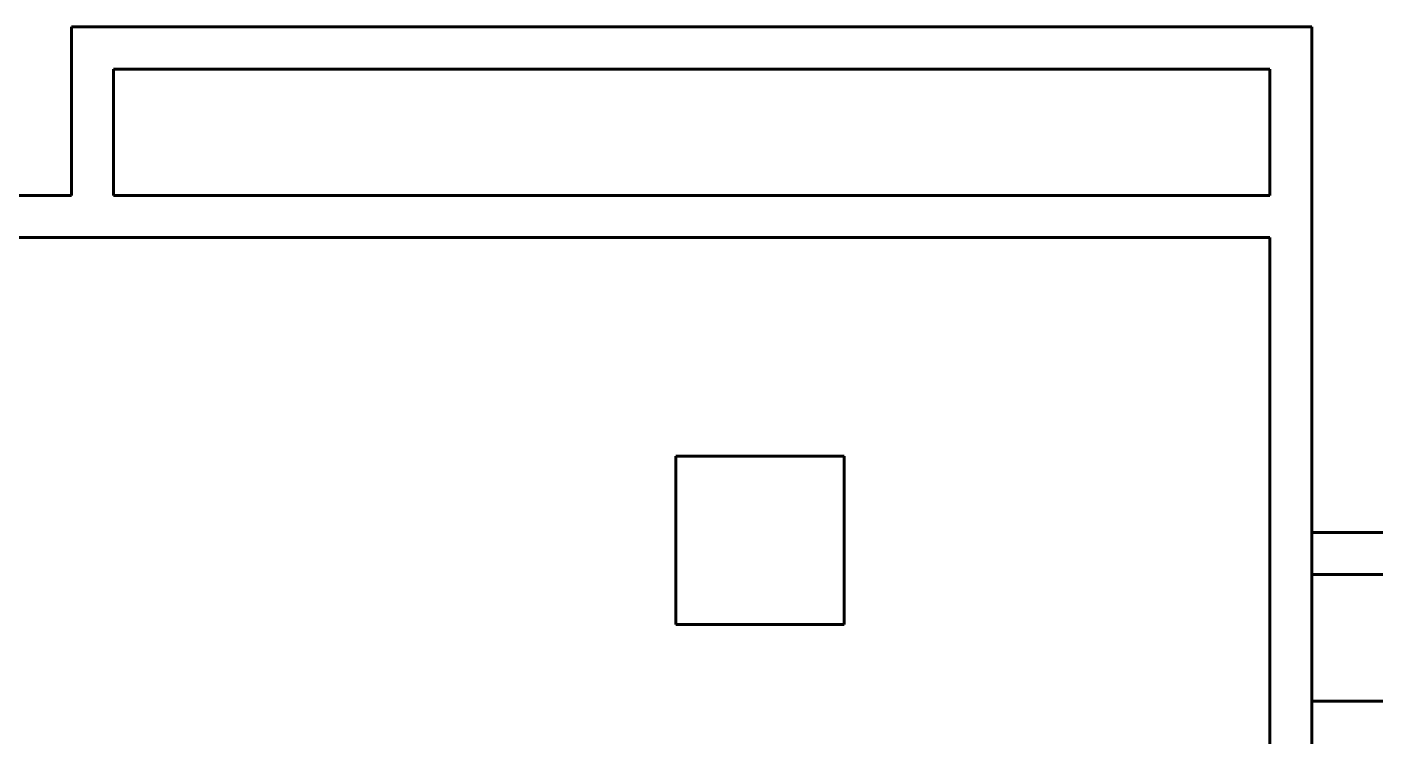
# Model space of a CAD drawing. Extents: x 0 to 297, y 0 to 292.
# Drawn here: x 116.64 to 132.64, y 83.6 to 92.02 of the extents above; entities that cross this region are included whole.
import ezdxf

# ---------------------------------------------------------------- set-up
doc = ezdxf.new("R2010")
doc.units = 0
doc.header["$MEASUREMENT"] = 0
doc.linetypes.add('K5LT_BASIC', pattern=[0])
doc.layers.add('Системный слой', color=7, linetype='Continuous')

# ---------------------------------------------------------------- blocks, each defined once
blk = doc.blocks.new('*U')
at = {"layer": 'Системный слой', "linetype": 'K5LT_BASIC', "lineweight": 60}
for p, q in [((126.342, 86.926), (124.342, 86.926)), ((124.342, 86.926), (124.342, 84.926)), ((126.342, 84.926), (126.342, 86.926)), ((124.342, 84.926), (126.342, 84.926))]:
    blk.add_line(p, q, dxfattribs=at)

msp = doc.modelspace()

# ---------------------------------------------------------------- linework, layer by layer
at = {"layer": 'Системный слой', "linetype": 'K5LT_BASIC', "lineweight": 60}
for p, q in [((117.171, 92.019), (123.892, 92.019)), ((117.171, 90.019), (117.171, 92.019)), ((131.892, 92.019), (123.892, 92.019)), ((131.892, 92.019), (131.892, 89.519)), ((131.892, 92.019), (131.892, 69.519)), ((117.671, 91.519), (117.671, 90.019)), ((123.392, 91.519), (117.671, 91.519)), ((117.671, 90.019), (117.671, 91.519)), ((131.392, 91.519), (123.392, 91.519)), ((131.392, 91.519), (131.392, 90.019)), ((117.171, 90.019), (113.171, 90.019)), ((123.392, 90.019), (117.671, 90.019)), ((131.392, 90.019), (123.392, 90.019)), ((131.392, 89.519), (99.892, 89.519)), ((123.392, 89.519), (107.892, 89.519)), ((107.892, 89.519), (123.392, 89.519)), ((131.392, 89.519), (123.392, 89.519)), ((131.392, 69.519), (131.392, 89.519)), ((131.892, 69.519), (131.892, 89.519)), ((131.892, 86.018), (152.09, 86.018)), ((132.392, 85.518), (131.892, 85.518)), ((132.392, 85.518), (151.591, 85.518)), ((132.392, 84.018), (131.892, 84.018)), ((132.392, 84.018), (152.091, 84.018))]:
    msp.add_line(p, q, dxfattribs=at)

# ---------------------------------------------------------------- block references
at = {"layer": 'Системный слой'}
msp.add_blockref('*U', (0, 0), dxfattribs=at)
msp.add_blockref('*U', (0, 0), dxfattribs=at)
msp.add_blockref('*U', (0, 0), dxfattribs=at)
msp.add_blockref('*U', (0, 0), dxfattribs=at)
msp.add_blockref('*U', (0, 0), dxfattribs=at)
msp.add_blockref('*U', (0, 0), dxfattribs=at)
msp.add_blockref('*U', (0, 0), dxfattribs=at)
msp.add_blockref('*U', (0, 0), dxfattribs=at)
msp.add_blockref('*U', (0, 0), dxfattribs=at)
msp.add_blockref('*U', (0, 0), dxfattribs=at)
msp.add_blockref('*U', (0, 0), dxfattribs=at)
msp.add_blockref('*U', (0, 0), dxfattribs=at)
msp.add_blockref('*U', (0, 0), dxfattribs=at)
msp.add_blockref('*U', (0, 0), dxfattribs=at)
msp.add_blockref('*U', (0, 0), dxfattribs=at)
msp.add_blockref('*U', (0, 0), dxfattribs=at)
msp.add_blockref('*U', (0, 0), dxfattribs=at)
msp.add_blockref('*U', (0, 0), dxfattribs=at)
msp.add_blockref('*U', (0, 0), dxfattribs=at)
msp.add_blockref('*U', (0, 0), dxfattribs=at)
msp.add_blockref('*U', (0, 0), dxfattribs=at)
msp.add_blockref('*U', (0, 0), dxfattribs=at)
msp.add_blockref('*U', (0, 0), dxfattribs=at)
msp.add_blockref('*U', (0, 0), dxfattribs=at)
msp.add_blockref('*U', (0, 0), dxfattribs=at)
msp.add_blockref('*U', (0, 0), dxfattribs=at)
msp.add_blockref('*U', (0, 0), dxfattribs=at)
msp.add_blockref('*U', (0, 0), dxfattribs=at)
msp.add_blockref('*U', (0, 0), dxfattribs=at)
msp.add_blockref('*U', (0, 0), dxfattribs=at)
msp.add_blockref('*U', (0, 0), dxfattribs=at)
msp.add_blockref('*U', (0, 0), dxfattribs=at)
msp.add_blockref('*U', (0, 0), dxfattribs=at)
msp.add_blockref('*U', (0, 0), dxfattribs=at)
msp.add_blockref('*U', (0, 0), dxfattribs=at)
msp.add_blockref('*U', (0, 0), dxfattribs=at)
msp.add_blockref('*U', (0, 0), dxfattribs=at)
msp.add_blockref('*U', (0, 0), dxfattribs=at)
msp.add_blockref('*U', (0, 0), dxfattribs=at)
msp.add_blockref('*U', (0, 0), dxfattribs=at)
msp.add_blockref('*U', (0, 0), dxfattribs=at)
msp.add_blockref('*U', (0, 0), dxfattribs=at)
msp.add_blockref('*U', (0, 0), dxfattribs=at)
msp.add_blockref('*U', (0, 0), dxfattribs=at)
msp.add_blockref('*U', (0, 0), dxfattribs=at)
msp.add_blockref('*U', (0, 0), dxfattribs=at)
msp.add_blockref('*U', (0, 0), dxfattribs=at)
msp.add_blockref('*U', (0, 0), dxfattribs=at)
msp.add_blockref('*U', (0, 0), dxfattribs=at)
msp.add_blockref('*U', (0, 0), dxfattribs=at)
msp.add_blockref('*U', (0, 0), dxfattribs=at)
msp.add_blockref('*U', (0, 0), dxfattribs=at)
msp.add_blockref('*U', (0, 0), dxfattribs=at)
msp.add_blockref('*U', (0, 0), dxfattribs=at)
msp.add_blockref('*U', (0, 0), dxfattribs=at)
msp.add_blockref('*U', (0, 0), dxfattribs=at)
msp.add_blockref('*U', (0, 0), dxfattribs=at)
msp.add_blockref('*U', (0, 0), dxfattribs=at)
msp.add_blockref('*U', (0, 0), dxfattribs=at)
msp.add_blockref('*U', (0, 0), dxfattribs=at)
msp.add_blockref('*U', (0, 0), dxfattribs=at)
msp.add_blockref('*U', (0, 0), dxfattribs=at)
msp.add_blockref('*U', (0, 0), dxfattribs=at)
msp.add_blockref('*U', (0, 0), dxfattribs=at)
msp.add_blockref('*U', (0, 0), dxfattribs=at)
msp.add_blockref('*U', (0, 0), dxfattribs=at)
msp.add_blockref('*U', (0, 0), dxfattribs=at)
msp.add_blockref('*U', (0, 0), dxfattribs=at)
msp.add_blockref('*U', (0, 0), dxfattribs=at)
msp.add_blockref('*U', (0, 0), dxfattribs=at)
msp.add_blockref('*U', (0, 0), dxfattribs=at)
msp.add_blockref('*U', (0, 0), dxfattribs=at)
msp.add_blockref('*U', (0, 0), dxfattribs=at)
msp.add_blockref('*U', (0, 0), dxfattribs=at)
msp.add_blockref('*U', (0, 0), dxfattribs=at)
msp.add_blockref('*U', (0, 0), dxfattribs=at)
msp.add_blockref('*U', (0, 0), dxfattribs=at)
msp.add_blockref('*U', (0, 0), dxfattribs=at)
msp.add_blockref('*U', (0, 0), dxfattribs=at)
msp.add_blockref('*U', (0, 0), dxfattribs=at)
msp.add_blockref('*U', (0, 0), dxfattribs=at)
msp.add_blockref('*U', (0, 0), dxfattribs=at)
msp.add_blockref('*U', (0, 0), dxfattribs=at)
msp.add_blockref('*U', (0, 0), dxfattribs=at)
msp.add_blockref('*U', (0, 0), dxfattribs=at)
msp.add_blockref('*U', (0, 0), dxfattribs=at)
msp.add_blockref('*U', (0, 0), dxfattribs=at)
msp.add_blockref('*U', (0, 0), dxfattribs=at)
msp.add_blockref('*U', (0, 0), dxfattribs=at)
msp.add_blockref('*U', (0, 0), dxfattribs=at)
msp.add_blockref('*U', (0, 0), dxfattribs=at)
msp.add_blockref('*U', (0, 0), dxfattribs=at)
msp.add_blockref('*U', (0, 0), dxfattribs=at)
msp.add_blockref('*U', (0, 0), dxfattribs=at)
msp.add_blockref('*U', (0, 0), dxfattribs=at)
msp.add_blockref('*U', (0, 0), dxfattribs=at)
msp.add_blockref('*U', (0, 0), dxfattribs=at)
msp.add_blockref('*U', (0, 0), dxfattribs=at)
msp.add_blockref('*U', (0, 0), dxfattribs=at)
msp.add_blockref('*U', (0, 0), dxfattribs=at)
msp.add_blockref('*U', (0, 0), dxfattribs=at)
msp.add_blockref('*U', (0, 0), dxfattribs=at)
msp.add_blockref('*U', (0, 0), dxfattribs=at)
msp.add_blockref('*U', (0, 0), dxfattribs=at)
msp.add_blockref('*U', (0, 0), dxfattribs=at)
msp.add_blockref('*U', (0, 0), dxfattribs=at)
msp.add_blockref('*U', (0, 0), dxfattribs=at)
msp.add_blockref('*U', (0, 0), dxfattribs=at)
msp.add_blockref('*U', (0, 0), dxfattribs=at)
msp.add_blockref('*U', (0, 0), dxfattribs=at)
msp.add_blockref('*U', (0, 0), dxfattribs=at)
msp.add_blockref('*U', (0, 0), dxfattribs=at)
msp.add_blockref('*U', (0, 0), dxfattribs=at)
msp.add_blockref('*U', (0, 0), dxfattribs=at)
msp.add_blockref('*U', (0, 0), dxfattribs=at)
msp.add_blockref('*U', (0, 0), dxfattribs=at)
msp.add_blockref('*U', (0, 0), dxfattribs=at)
msp.add_blockref('*U', (0, 0), dxfattribs=at)
msp.add_blockref('*U', (0, 0), dxfattribs=at)
msp.add_blockref('*U', (0, 0), dxfattribs=at)
msp.add_blockref('*U', (0, 0), dxfattribs=at)
msp.add_blockref('*U', (0, 0), dxfattribs=at)
msp.add_blockref('*U', (0, 0), dxfattribs=at)
msp.add_blockref('*U', (0, 0), dxfattribs=at)
msp.add_blockref('*U', (0, 0), dxfattribs=at)
msp.add_blockref('*U', (0, 0), dxfattribs=at)
msp.add_blockref('*U', (0, 0), dxfattribs=at)
msp.add_blockref('*U', (0, 0), dxfattribs=at)
msp.add_blockref('*U', (0, 0), dxfattribs=at)
msp.add_blockref('*U', (0, 0), dxfattribs=at)
msp.add_blockref('*U', (0, 0), dxfattribs=at)
msp.add_blockref('*U', (0, 0), dxfattribs=at)
msp.add_blockref('*U', (0, 0), dxfattribs=at)
msp.add_blockref('*U', (0, 0), dxfattribs=at)
msp.add_blockref('*U', (0, 0), dxfattribs=at)
msp.add_blockref('*U', (0, 0), dxfattribs=at)
msp.add_blockref('*U', (0, 0), dxfattribs=at)
msp.add_blockref('*U', (0, 0), dxfattribs=at)
msp.add_blockref('*U', (0, 0), dxfattribs=at)
msp.add_blockref('*U', (0, 0), dxfattribs=at)
msp.add_blockref('*U', (0, 0), dxfattribs=at)
msp.add_blockref('*U', (0, 0), dxfattribs=at)
msp.add_blockref('*U', (0, 0), dxfattribs=at)
msp.add_blockref('*U', (0, 0), dxfattribs=at)
msp.add_blockref('*U', (0, 0), dxfattribs=at)
msp.add_blockref('*U', (0, 0), dxfattribs=at)
msp.add_blockref('*U', (0, 0), dxfattribs=at)
msp.add_blockref('*U', (0, 0), dxfattribs=at)
msp.add_blockref('*U', (0, 0), dxfattribs=at)
msp.add_blockref('*U', (0, 0), dxfattribs=at)
msp.add_blockref('*U', (0, 0), dxfattribs=at)
msp.add_blockref('*U', (0, 0), dxfattribs=at)
msp.add_blockref('*U', (0, 0), dxfattribs=at)
msp.add_blockref('*U', (0, 0), dxfattribs=at)
msp.add_blockref('*U', (0, 0), dxfattribs=at)
msp.add_blockref('*U', (0, 0), dxfattribs=at)
msp.add_blockref('*U', (0, 0), dxfattribs=at)
msp.add_blockref('*U', (0, 0), dxfattribs=at)
msp.add_blockref('*U', (0, 0), dxfattribs=at)
msp.add_blockref('*U', (0, 0), dxfattribs=at)
msp.add_blockref('*U', (0, 0), dxfattribs=at)
msp.add_blockref('*U', (0, 0), dxfattribs=at)
msp.add_blockref('*U', (0, 0), dxfattribs=at)
msp.add_blockref('*U', (0, 0), dxfattribs=at)
msp.add_blockref('*U', (0, 0), dxfattribs=at)
msp.add_blockref('*U', (0, 0), dxfattribs=at)
msp.add_blockref('*U', (0, 0), dxfattribs=at)
msp.add_blockref('*U', (0, 0), dxfattribs=at)
msp.add_blockref('*U', (0, 0), dxfattribs=at)
msp.add_blockref('*U', (0, 0), dxfattribs=at)
msp.add_blockref('*U', (0, 0), dxfattribs=at)
msp.add_blockref('*U', (0, 0), dxfattribs=at)
msp.add_blockref('*U', (0, 0), dxfattribs=at)
msp.add_blockref('*U', (0, 0), dxfattribs=at)
msp.add_blockref('*U', (0, 0), dxfattribs=at)
msp.add_blockref('*U', (0, 0), dxfattribs=at)
msp.add_blockref('*U', (0, 0), dxfattribs=at)
msp.add_blockref('*U', (0, 0), dxfattribs=at)
msp.add_blockref('*U', (0, 0), dxfattribs=at)
msp.add_blockref('*U', (0, 0), dxfattribs=at)
msp.add_blockref('*U', (0, 0), dxfattribs=at)
msp.add_blockref('*U', (0, 0), dxfattribs=at)
msp.add_blockref('*U', (0, 0), dxfattribs=at)
msp.add_blockref('*U', (0, 0), dxfattribs=at)
msp.add_blockref('*U', (0, 0), dxfattribs=at)
msp.add_blockref('*U', (0, 0), dxfattribs=at)
msp.add_blockref('*U', (0, 0), dxfattribs=at)
msp.add_blockref('*U', (0, 0), dxfattribs=at)
msp.add_blockref('*U', (0, 0), dxfattribs=at)
msp.add_blockref('*U', (0, 0), dxfattribs=at)
msp.add_blockref('*U', (0, 0), dxfattribs=at)
msp.add_blockref('*U', (0, 0), dxfattribs=at)
msp.add_blockref('*U', (0, 0), dxfattribs=at)
msp.add_blockref('*U', (0, 0), dxfattribs=at)
msp.add_blockref('*U', (0, 0), dxfattribs=at)
msp.add_blockref('*U', (0, 0), dxfattribs=at)
msp.add_blockref('*U', (0, 0), dxfattribs=at)
msp.add_blockref('*U', (0, 0), dxfattribs=at)
msp.add_blockref('*U', (0, 0), dxfattribs=at)
msp.add_blockref('*U', (0, 0), dxfattribs=at)
msp.add_blockref('*U', (0, 0), dxfattribs=at)
msp.add_blockref('*U', (0, 0), dxfattribs=at)
msp.add_blockref('*U', (0, 0), dxfattribs=at)
msp.add_blockref('*U', (0, 0), dxfattribs=at)
msp.add_blockref('*U', (0, 0), dxfattribs=at)
msp.add_blockref('*U', (0, 0), dxfattribs=at)
msp.add_blockref('*U', (0, 0), dxfattribs=at)
msp.add_blockref('*U', (0, 0), dxfattribs=at)
msp.add_blockref('*U', (0, 0), dxfattribs=at)
msp.add_blockref('*U', (0, 0), dxfattribs=at)
msp.add_blockref('*U', (0, 0), dxfattribs=at)
msp.add_blockref('*U', (0, 0), dxfattribs=at)
msp.add_blockref('*U', (0, 0), dxfattribs=at)
msp.add_blockref('*U', (0, 0), dxfattribs=at)
msp.add_blockref('*U', (0, 0), dxfattribs=at)
msp.add_blockref('*U', (0, 0), dxfattribs=at)
msp.add_blockref('*U', (0, 0), dxfattribs=at)
msp.add_blockref('*U', (0, 0), dxfattribs=at)
msp.add_blockref('*U', (0, 0), dxfattribs=at)
msp.add_blockref('*U', (0, 0), dxfattribs=at)
msp.add_blockref('*U', (0, 0), dxfattribs=at)
msp.add_blockref('*U', (0, 0), dxfattribs=at)
msp.add_blockref('*U', (0, 0), dxfattribs=at)
msp.add_blockref('*U', (0, 0), dxfattribs=at)
msp.add_blockref('*U', (0, 0), dxfattribs=at)
msp.add_blockref('*U', (0, 0), dxfattribs=at)
msp.add_blockref('*U', (0, 0), dxfattribs=at)
msp.add_blockref('*U', (0, 0), dxfattribs=at)
msp.add_blockref('*U', (0, 0), dxfattribs=at)
msp.add_blockref('*U', (0, 0), dxfattribs=at)
msp.add_blockref('*U', (0, 0), dxfattribs=at)
msp.add_blockref('*U', (0, 0), dxfattribs=at)
msp.add_blockref('*U', (0, 0), dxfattribs=at)
msp.add_blockref('*U', (0, 0), dxfattribs=at)
msp.add_blockref('*U', (0, 0), dxfattribs=at)
msp.add_blockref('*U', (0, 0), dxfattribs=at)
msp.add_blockref('*U', (0, 0), dxfattribs=at)
msp.add_blockref('*U', (0, 0), dxfattribs=at)
msp.add_blockref('*U', (0, 0), dxfattribs=at)
msp.add_blockref('*U', (0, 0), dxfattribs=at)
msp.add_blockref('*U', (0, 0), dxfattribs=at)
msp.add_blockref('*U', (0, 0), dxfattribs=at)
msp.add_blockref('*U', (0, 0), dxfattribs=at)
msp.add_blockref('*U', (0, 0), dxfattribs=at)
msp.add_blockref('*U', (0, 0), dxfattribs=at)
msp.add_blockref('*U', (0, 0), dxfattribs=at)
msp.add_blockref('*U', (0, 0), dxfattribs=at)
msp.add_blockref('*U', (0, 0), dxfattribs=at)
msp.add_blockref('*U', (0, 0), dxfattribs=at)
msp.add_blockref('*U', (0, 0), dxfattribs=at)
msp.add_blockref('*U', (0, 0), dxfattribs=at)
msp.add_blockref('*U', (0, 0), dxfattribs=at)
msp.add_blockref('*U', (0, 0), dxfattribs=at)
msp.add_blockref('*U', (0, 0), dxfattribs=at)
msp.add_blockref('*U', (0, 0), dxfattribs=at)
msp.add_blockref('*U', (0, 0), dxfattribs=at)
msp.add_blockref('*U', (0, 0), dxfattribs=at)
msp.add_blockref('*U', (0, 0), dxfattribs=at)
msp.add_blockref('*U', (0, 0), dxfattribs=at)
msp.add_blockref('*U', (0, 0), dxfattribs=at)
msp.add_blockref('*U', (0, 0), dxfattribs=at)
msp.add_blockref('*U', (0, 0), dxfattribs=at)
msp.add_blockref('*U', (0, 0), dxfattribs=at)
msp.add_blockref('*U', (0, 0), dxfattribs=at)
msp.add_blockref('*U', (0, 0), dxfattribs=at)
msp.add_blockref('*U', (0, 0), dxfattribs=at)
msp.add_blockref('*U', (0, 0), dxfattribs=at)
msp.add_blockref('*U', (0, 0), dxfattribs=at)
msp.add_blockref('*U', (0, 0), dxfattribs=at)
msp.add_blockref('*U', (0, 0), dxfattribs=at)
msp.add_blockref('*U', (0, 0), dxfattribs=at)
msp.add_blockref('*U', (0, 0), dxfattribs=at)
msp.add_blockref('*U', (0, 0), dxfattribs=at)
msp.add_blockref('*U', (0, 0), dxfattribs=at)
msp.add_blockref('*U', (0, 0), dxfattribs=at)
msp.add_blockref('*U', (0, 0), dxfattribs=at)
msp.add_blockref('*U', (0, 0), dxfattribs=at)
msp.add_blockref('*U', (0, 0), dxfattribs=at)
msp.add_blockref('*U', (0, 0), dxfattribs=at)
msp.add_blockref('*U', (0, 0), dxfattribs=at)
msp.add_blockref('*U', (0, 0), dxfattribs=at)
msp.add_blockref('*U', (0, 0), dxfattribs=at)
msp.add_blockref('*U', (0, 0), dxfattribs=at)
msp.add_blockref('*U', (0, 0), dxfattribs=at)
msp.add_blockref('*U', (0, 0), dxfattribs=at)
msp.add_blockref('*U', (0, 0), dxfattribs=at)
msp.add_blockref('*U', (0, 0), dxfattribs=at)
msp.add_blockref('*U', (0, 0), dxfattribs=at)
msp.add_blockref('*U', (0, 0), dxfattribs=at)
msp.add_blockref('*U', (0, 0), dxfattribs=at)
msp.add_blockref('*U', (0, 0), dxfattribs=at)
msp.add_blockref('*U', (0, 0), dxfattribs=at)
msp.add_blockref('*U', (0, 0), dxfattribs=at)
msp.add_blockref('*U', (0, 0), dxfattribs=at)
msp.add_blockref('*U', (0, 0), dxfattribs=at)
msp.add_blockref('*U', (0, 0), dxfattribs=at)
msp.add_blockref('*U', (0, 0), dxfattribs=at)
msp.add_blockref('*U', (0, 0), dxfattribs=at)
msp.add_blockref('*U', (0, 0), dxfattribs=at)
msp.add_blockref('*U', (0, 0), dxfattribs=at)
msp.add_blockref('*U', (0, 0), dxfattribs=at)
msp.add_blockref('*U', (0, 0), dxfattribs=at)
msp.add_blockref('*U', (0, 0), dxfattribs=at)
msp.add_blockref('*U', (0, 0), dxfattribs=at)
msp.add_blockref('*U', (0, 0), dxfattribs=at)
msp.add_blockref('*U', (0, 0), dxfattribs=at)
msp.add_blockref('*U', (0, 0), dxfattribs=at)
msp.add_blockref('*U', (0, 0), dxfattribs=at)
msp.add_blockref('*U', (0, 0), dxfattribs=at)
msp.add_blockref('*U', (0, 0), dxfattribs=at)
msp.add_blockref('*U', (0, 0), dxfattribs=at)
msp.add_blockref('*U', (0, 0), dxfattribs=at)
msp.add_blockref('*U', (0, 0), dxfattribs=at)
msp.add_blockref('*U', (0, 0), dxfattribs=at)
msp.add_blockref('*U', (0, 0), dxfattribs=at)
msp.add_blockref('*U', (0, 0), dxfattribs=at)
msp.add_blockref('*U', (0, 0), dxfattribs=at)
msp.add_blockref('*U', (0, 0), dxfattribs=at)
msp.add_blockref('*U', (0, 0), dxfattribs=at)
msp.add_blockref('*U', (0, 0), dxfattribs=at)
msp.add_blockref('*U', (0, 0), dxfattribs=at)
msp.add_blockref('*U', (0, 0), dxfattribs=at)
msp.add_blockref('*U', (0, 0), dxfattribs=at)
msp.add_blockref('*U', (0, 0), dxfattribs=at)
msp.add_blockref('*U', (0, 0), dxfattribs=at)
msp.add_blockref('*U', (0, 0), dxfattribs=at)
msp.add_blockref('*U', (0, 0), dxfattribs=at)
msp.add_blockref('*U', (0, 0), dxfattribs=at)
msp.add_blockref('*U', (0, 0), dxfattribs=at)
msp.add_blockref('*U', (0, 0), dxfattribs=at)
msp.add_blockref('*U', (0, 0), dxfattribs=at)
msp.add_blockref('*U', (0, 0), dxfattribs=at)
msp.add_blockref('*U', (0, 0), dxfattribs=at)
msp.add_blockref('*U', (0, 0), dxfattribs=at)
msp.add_blockref('*U', (0, 0), dxfattribs=at)
msp.add_blockref('*U', (0, 0), dxfattribs=at)
msp.add_blockref('*U', (0, 0), dxfattribs=at)
msp.add_blockref('*U', (0, 0), dxfattribs=at)
msp.add_blockref('*U', (0, 0), dxfattribs=at)
msp.add_blockref('*U', (0, 0), dxfattribs=at)
msp.add_blockref('*U', (0, 0), dxfattribs=at)
msp.add_blockref('*U', (0, 0), dxfattribs=at)
msp.add_blockref('*U', (0, 0), dxfattribs=at)
msp.add_blockref('*U', (0, 0), dxfattribs=at)
msp.add_blockref('*U', (0, 0), dxfattribs=at)
msp.add_blockref('*U', (0, 0), dxfattribs=at)
msp.add_blockref('*U', (0, 0), dxfattribs=at)
msp.add_blockref('*U', (0, 0), dxfattribs=at)
msp.add_blockref('*U', (0, 0), dxfattribs=at)
msp.add_blockref('*U', (0, 0), dxfattribs=at)
msp.add_blockref('*U', (0, 0), dxfattribs=at)
msp.add_blockref('*U', (0, 0), dxfattribs=at)
msp.add_blockref('*U', (0, 0), dxfattribs=at)
msp.add_blockref('*U', (0, 0), dxfattribs=at)
msp.add_blockref('*U', (0, 0), dxfattribs=at)
msp.add_blockref('*U', (0, 0), dxfattribs=at)
msp.add_blockref('*U', (0, 0), dxfattribs=at)
msp.add_blockref('*U', (0, 0), dxfattribs=at)
msp.add_blockref('*U', (0, 0), dxfattribs=at)
msp.add_blockref('*U', (0, 0), dxfattribs=at)
msp.add_blockref('*U', (0, 0), dxfattribs=at)
msp.add_blockref('*U', (0, 0), dxfattribs=at)
msp.add_blockref('*U', (0, 0), dxfattribs=at)
msp.add_blockref('*U', (0, 0), dxfattribs=at)

doc.saveas('drawing.dxf')
